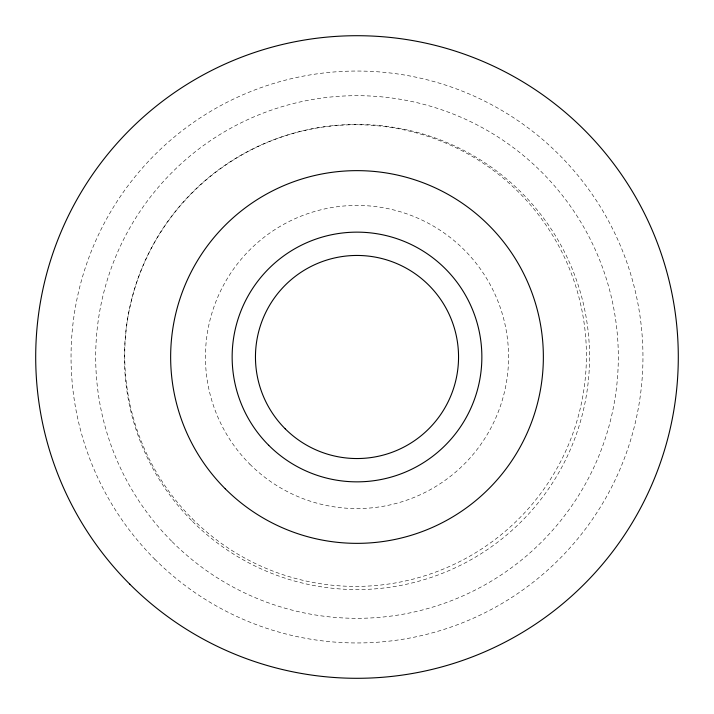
<?xml version="1.0" encoding="UTF-8"?>
<svg xmlns="http://www.w3.org/2000/svg" width="714" height="714" viewBox="0 0 714 714"><rect width="100%" height="100%" fill="white"/><g stroke="black" fill="none" stroke-linecap="round" stroke-linejoin="round"><path stroke-width="0.54" stroke-dasharray="3.57 2.68" d="M249.829 464.171A151.555 151.555 0 0 0 503.397 396.225A151.555 151.555 0 0 0 317.775 210.603A151.555 151.555 0 0 0 249.829 464.171M192.548 521.452A232.568 232.568 0 0 0 581.642 417.19A232.568 232.568 0 0 0 296.81 132.358A232.568 232.568 0 0 0 192.548 521.452M154.795 559.205A285.957 285.957 0 0 0 633.211 431.015A285.957 285.957 0 0 0 282.985 80.789A285.957 285.957 0 0 0 154.795 559.205M172.226 541.774A261.306 261.306 0 0 0 609.408 424.634A261.306 261.306 0 0 0 289.366 104.592A261.306 261.306 0 0 0 172.226 541.774M192.343 518.801A230.845 230.845 0 0 0 578.545 415.325A230.845 230.845 0 0 0 295.819 132.599A230.845 230.845 0 0 0 192.343 518.801"/><path stroke-width="1.07" d="M285.198 428.802A101.549 101.549 0 0 0 455.086 383.284A101.549 101.549 0 0 0 330.716 258.914A101.549 101.549 0 0 0 285.198 428.802M225.231 488.769A186.354 186.354 0 0 0 537.008 405.231A186.354 186.354 0 0 0 308.769 176.992A186.354 186.354 0 0 0 225.231 488.769M268.714 445.286A124.861 124.861 0 0 0 477.604 389.317A124.861 124.861 0 0 0 324.683 236.396A124.861 124.861 0 0 0 268.714 445.286M129.805 584.195A321.3 321.3 0 0 0 667.349 440.154A321.3 321.3 0 0 0 273.846 46.651A321.3 321.3 0 0 0 129.805 584.195"/></g></svg>
